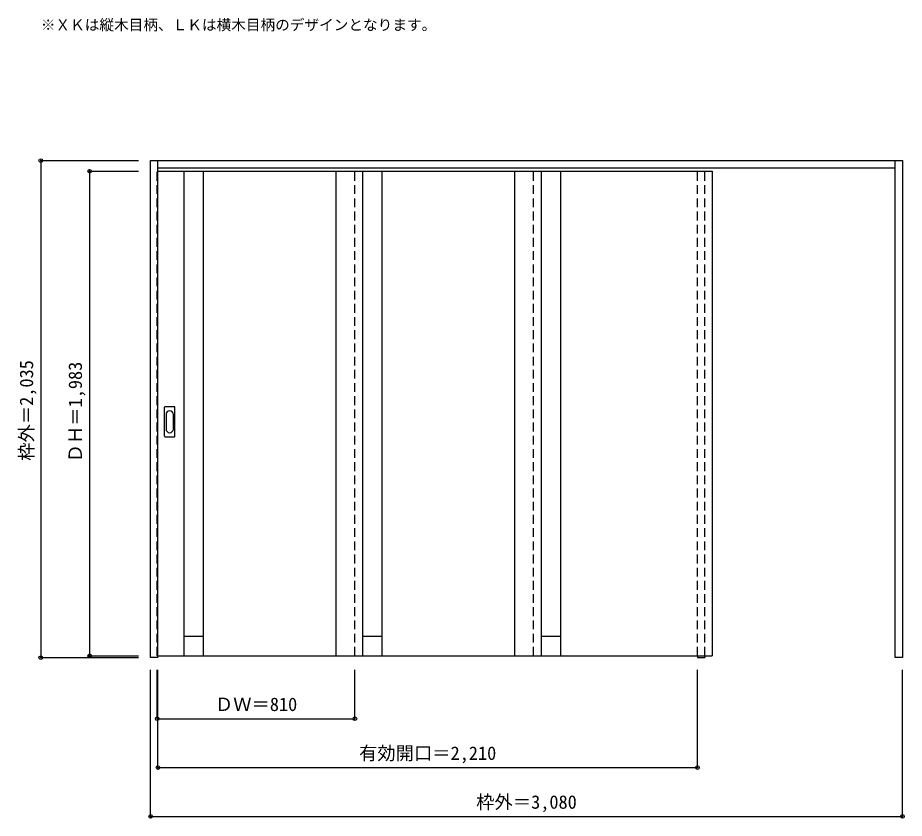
# Model space of a CAD drawing. Units: millimetres, scale not verified. Extents: x -1302 to 2330, y -1268 to 2009.
import ezdxf
from ezdxf.enums import TextEntityAlignment as Align

# ---------------------------------------------------------------- set-up
doc = ezdxf.new("R2010")
doc.units = ezdxf.units.MM
doc.header["$LTSCALE"] = 30
doc.header["$PDMODE"] = 32
doc.header["$PDSIZE"] = 15
doc.linetypes.add('DASHED1', pattern=[1.8, 1.2, -0.6])
for name, color, linetype in [('0-0', 3, 'Continuous'), ('0-1_寸法', 7, 'Continuous'), ('0-2_文字', 7, 'Continuous')]:
    doc.layers.add(name, color=color, linetype=linetype)
doc.styles.add('ＭＳ ゴシック', font='')
doc.styles.get('ＭＳ ゴシック').set_extended_font_data('MS Gothic')

msp = doc.modelspace()

# ---------------------------------------------------------------- linework, layer by layer
at = {"layer": '0-0'}
for p, q in [((-727.04, -610.34), (-727.04, 1424.66)), ((2292.96, -610.34), (2292.96, 1424.66)), ((-727.04, 1394.66), (2292.96, 1394.66)), ((-620.04, -602.34), (-620.04, 1380.66)), ((-540.04, -602.34), (-540.04, 1380.66)), ((1.96, 1380.66), (1.96, -602.34)), ((111.96, -602.34), (111.96, 1380.66)), ((191.96, -602.34), (191.96, 1380.66)), ((733.96, 1380.66), (733.96, -602.34)), ((843.96, -602.34), (843.96, 1380.66)), ((923.96, -602.34), (923.96, 1380.66)), ((-700.04, 295.66), (-700.04, 414.66)), ((-659.54, 416.16), (-698.54, 416.16)), ((-658.04, 295.66), (-658.04, 414.66)), ((-698.54, 294.16), (-659.54, 294.16)), ((-727.04, -602.34), (1543.96, -602.34)), ((1482.96, -602.34), (1482.96, -610.34)), ((1482.96, -610.34), (1512.96, -610.34)), ((1512.96, -602.34), (1512.96, -610.34)), ((2322.96, -610.34), (2292.96, -610.34))]:
    msp.add_line(p, q, dxfattribs=at)
at = {"layer": '0-0', "color": 4, "linetype": 'DASHED1'}
for p, q in [((-730.04, 1380.66), (-727.04, 1380.66)), ((-730.04, -602.34), (-730.04, 1380.66)), ((79.96, -602.34), (79.96, 1380.66)), ((811.96, -602.34), (811.96, 1380.66)), ((1482.96, -602.34), (1482.96, 1394.66)), ((1512.96, -602.34), (1512.96, 1394.66)), ((-727.04, -602.34), (-730.04, -602.34))]:
    msp.add_line(p, q, dxfattribs=at)
at = {"layer": '0-0', "color": 7}
for p, q in [((-694.04, 384.76), (-694.04, 325.56)), ((-664.04, 325.56), (-664.04, 384.76)), ((-620.04, -522.34), (-540.04, -522.34)), ((111.96, -522.34), (191.96, -522.34)), ((843.96, -522.34), (923.96, -522.34))]:
    msp.add_line(p, q, dxfattribs=at)
at = {"layer": '0-0'}
for points in [[(-727.04, -610.34), (-757.04, -610.34), (-757.04, 1424.66)], [(-757.04, 1424.66), (2322.96, 1424.66), (2322.96, -610.34)], [(-727.04, 1380.66), (1543.96, 1380.66), (1543.96, -602.34)]]:
    msp.add_lwpolyline(points, dxfattribs=at)
for centre, start, end in [((-698.54, 414.66), 90, 180), ((-659.54, 414.66), 0, 90), ((-698.54, 295.66), 180, 270), ((-659.54, 295.66), 270, 0)]:
    msp.add_arc(centre, 1.5, start, end, dxfattribs=at)
at = {"layer": '0-0', "color": 7}
for centre, start, end in [((-679.04, 384.76), 0, 180), ((-679.04, 325.56), 180, 0)]:
    msp.add_arc(centre, 15, start, end, dxfattribs=at)
at = {"layer": '0-1_寸法', "color": 4}
for p, q in [((-1207.04, 1424.66), (-807.04, 1424.66)), ((-1207.04, 1424.66), (-1207.04, -610.34)), ((-1007.04, 1380.66), (-1007.04, -602.34)), ((-1007.04, 1380.66), (-807.04, 1380.66)), ((-1207.04, -610.34), (-807.04, -610.34)), ((-1007.04, -602.34), (-807.04, -602.34)), ((-757.04, -1260.34), (-757.04, -660.34)), ((-730.04, -860.34), (-730.04, -660.34)), ((-727.04, -1060.34), (-727.04, -660.34)), ((79.96, -860.34), (79.96, -660.34)), ((1482.96, -1060.34), (1482.96, -660.34)), ((2322.96, -1260.34), (2322.96, -660.34)), ((-730.04, -860.34), (79.96, -860.34)), ((-727.04, -1060.34), (1482.96, -1060.34)), ((-757.04, -1260.34), (2322.96, -1260.34))]:
    msp.add_line(p, q, dxfattribs=at)
at = {"layer": '0-1_寸法'}
for p in [(-1207.04, 1424.66), (-1007.04, 1380.66), (-1207.04, -610.34), (-1007.04, -602.34), (-730.04, -860.34), (79.96, -860.34), (-727.04, -1060.34), (1482.96, -1060.34), (-757.04, -1260.34), (2322.96, -1260.34)]:
    msp.add_point(p, dxfattribs=at)

# ---------------------------------------------------------------- texts
at = {"layer": '0-1_寸法', "style": 'ＭＳ ゴシック'}
for s, p in [('枠外＝2,035', (-1222.04, 195.41)), ('ＤＨ＝1,983', (-1022.04, 188.91))]:
    msp.add_text(s, height=54.99, rotation=90, dxfattribs=at).set_placement(p, align=Align.BOTTOM_LEFT)
for s, p in [('ＤＷ＝810', (-493.79, -845.34)), ('有効開口＝2,210', (96.71, -1045.34)), ('枠外＝3,080', (576.71, -1245.34))]:
    msp.add_text(s, height=54.99, dxfattribs=at).set_placement(p, align=Align.BOTTOM_LEFT)
at = {"layer": '0-2_文字', "style": 'ＭＳ ゴシック'}
msp.add_text('※ＸＫは縦木目柄、ＬＫは横木目柄のデザインとなります。', height=43.99, dxfattribs=at).set_placement((-1207.04, 1944.78), align=Align.BOTTOM_LEFT)

doc.saveas('drawing.dxf')
